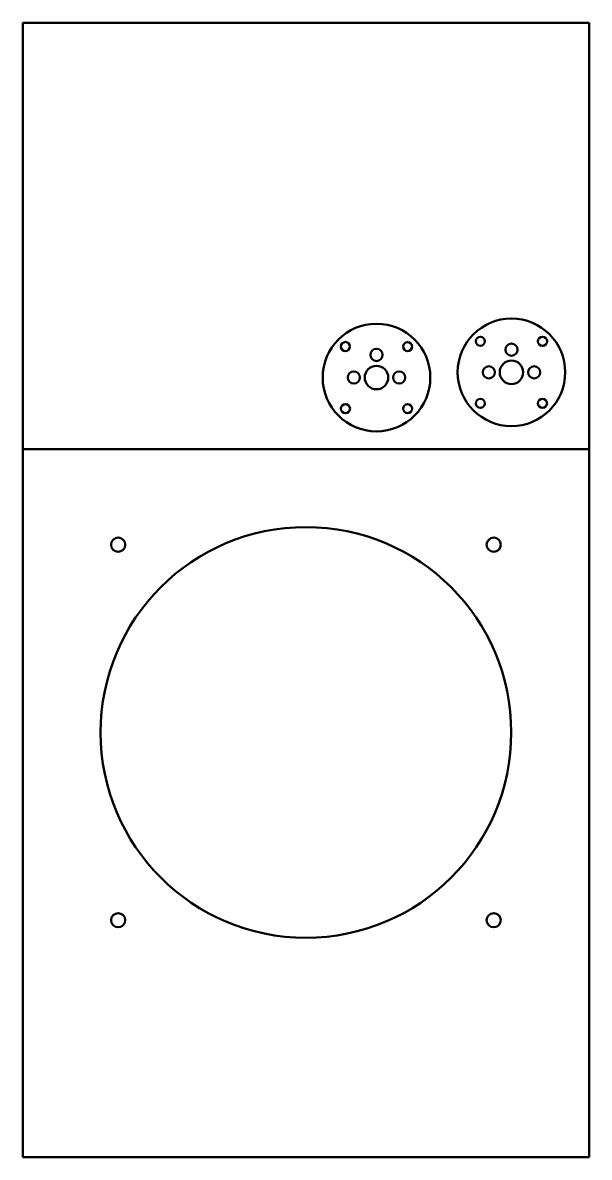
# Model space of a CAD drawing. Header units: millimetres. Extents: x 197 to 397, y 10 to 410.
import ezdxf

# ---------------------------------------------------------------- set-up
doc = ezdxf.new("R2010")
doc.units = ezdxf.units.MM
doc.layers.add('Visible (ISO)', color=7, linetype='Continuous', lineweight=50)

msp = doc.modelspace()

# ---------------------------------------------------------------- linework, layer by layer
at = {"layer": 'Visible (ISO)'}
for p, q in [((197.03, 410.29), (397.03, 410.29)), ((197.03, 259.71), (197.03, 410.29)), ((397.03, 410.29), (397.03, 10.29)), ((196.97, 259.71), (196.97, 9.71)), ((396.97, 259.71), (196.97, 259.71)), ((396.97, 259.71), (396.97, 9.71)), ((396.97, 9.71), (196.97, 9.71)), ((397.03, 10.29), (396.97, 10.29))]:
    msp.add_line(p, q, dxfattribs=at)
for centre, radius in [((369.53, 286.85), 19), ((321.89, 285), 19), ((310.93, 295.96), 1.6), ((332.86, 295.95), 1.6), ((358.57, 297.81), 1.6), ((369.53, 294.85), 2.15), ((380.5, 297.8), 1.6), ((321.89, 293), 2.15), ((321.89, 285), 4.15), ((361.53, 286.85), 2.15), ((369.53, 286.85), 4.15), ((377.53, 286.85), 2.15), ((313.89, 285), 2.15), ((329.89, 285), 2.15), ((358.58, 275.88), 1.6), ((380.49, 275.89), 1.6), ((310.94, 274.03), 1.6), ((332.85, 274.04), 1.6), ((296.97, 159.71), 72.5), ((230.68, 226), 2.5), ((363.27, 226), 2.5), ((230.68, 93.42), 2.5), ((363.27, 93.42), 2.5)]:
    msp.add_circle(centre, radius, dxfattribs=at)

doc.saveas('drawing.dxf')
